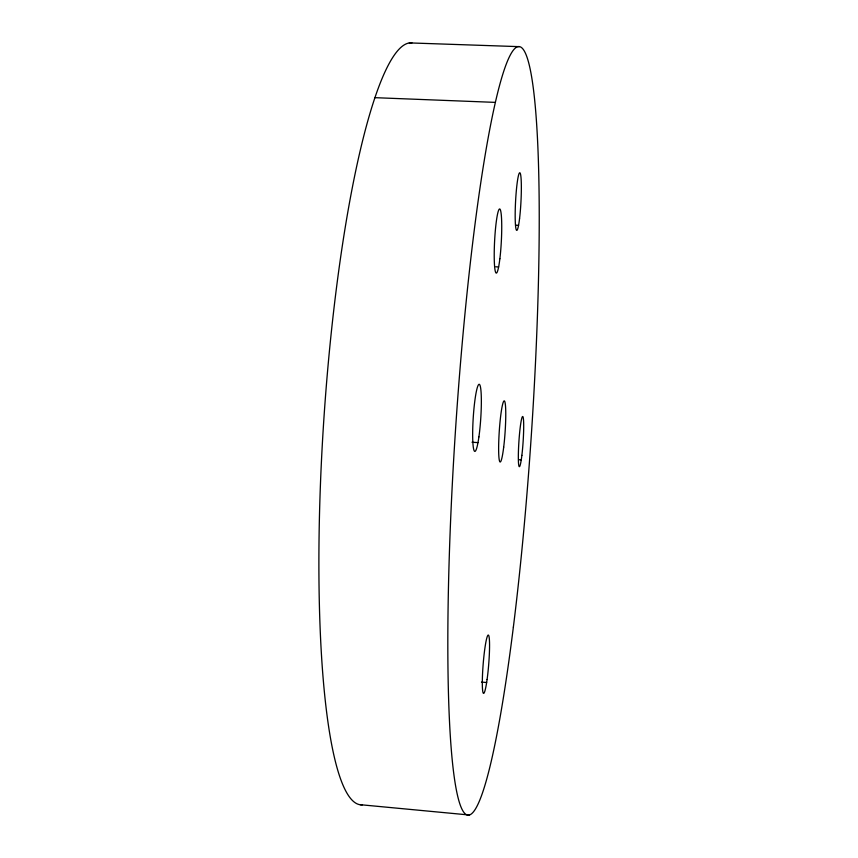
<?xml version="1.0" encoding="UTF-8"?>
<svg xmlns="http://www.w3.org/2000/svg" width="858" height="858" viewBox="0 0 858 858"><rect width="100%" height="100%" fill="white"/><g stroke="black" fill="none" stroke-linecap="round" stroke-linejoin="round"><path stroke-width="1.29" d="M409.287 42.9L519.315 46.654M374.689 97.662L494.991 102.37M516.023 225.182L518.575 225.311M495.785 266.795L498.616 266.945M472.018 442.224L477.981 442.621M519.015 459.727L521.256 459.877M481.488 682.067L486.636 682.518M360.178 804.686L469.519 815.025M362.376 804.825A381.81 62.559 -86.2 0 1 323.723 421.235A381.81 62.559 -86.2 0 1 411.926 42.9M521.868 455.384A25.139 2.102 -86.2 0 0 522.779 416.538A25.139 2.102 -86.2 0 0 518.393 452.81A25.139 2.102 -86.2 0 0 521.868 455.384M478.903 436.915A33.644 3.775 -86.3 0 0 479.45 384.405A33.644 3.775 -86.3 0 0 472.672 432.293A33.644 3.775 -86.3 0 0 478.903 436.915M519.562 218.608A28.893 2.703 -87 0 0 520.034 172.908A28.893 2.703 -87 0 0 515.186 213.267A28.893 2.703 -87 0 0 519.562 218.608M487.087 679.482A29.269 2.767 -85.4 0 0 488.299 635.059A29.269 2.767 -85.4 0 0 482.389 678.131A29.269 2.767 -85.4 0 0 487.087 679.482M499.871 258.741A32.121 3.368 -87 0 0 499.871 209.041A32.121 3.368 -87 0 0 494.219 255.384A32.121 3.368 -87 0 0 499.871 258.741M513.363 627.101A385.145 37.999 -86.2 0 0 518.843 46.557A385.145 37.999 -86.2 0 0 447.951 618.918A385.145 37.999 -86.2 0 0 513.363 627.101M503.689 447.168A30.631 2.939 -86.2 0 0 504.225 400.879A30.631 2.939 -86.2 0 0 498.648 446.278A30.631 2.939 -86.2 0 0 503.689 447.168"/></g></svg>
